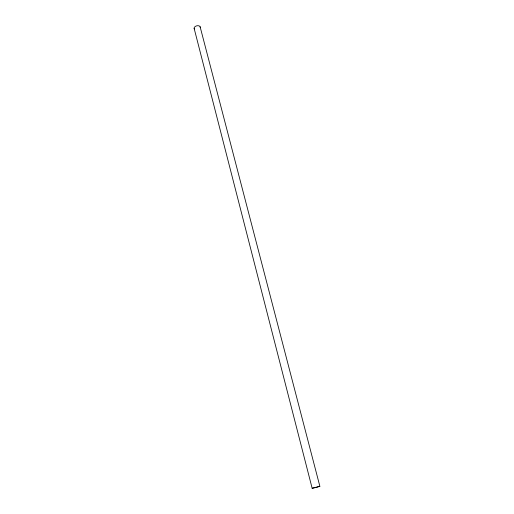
<?xml version="1.0" encoding="UTF-8"?>
<svg xmlns="http://www.w3.org/2000/svg" width="514" height="514" viewBox="0 0 514 514"><rect width="100%" height="100%" fill="white"/><g stroke="black" fill="none" stroke-linecap="round" stroke-linejoin="round"><path stroke-width="0.77" d="M200.126 26.805L319.862 486.276L316.682 487.304L312.152 488.274L194.138 28.405M312.152 488.274L319.862 486.276M194.363 28.945A3.11 1.953 -14.5 0 1 196.644 25.854A3.11 1.953 -14.5 0 1 200.216 27.383"/></g></svg>
